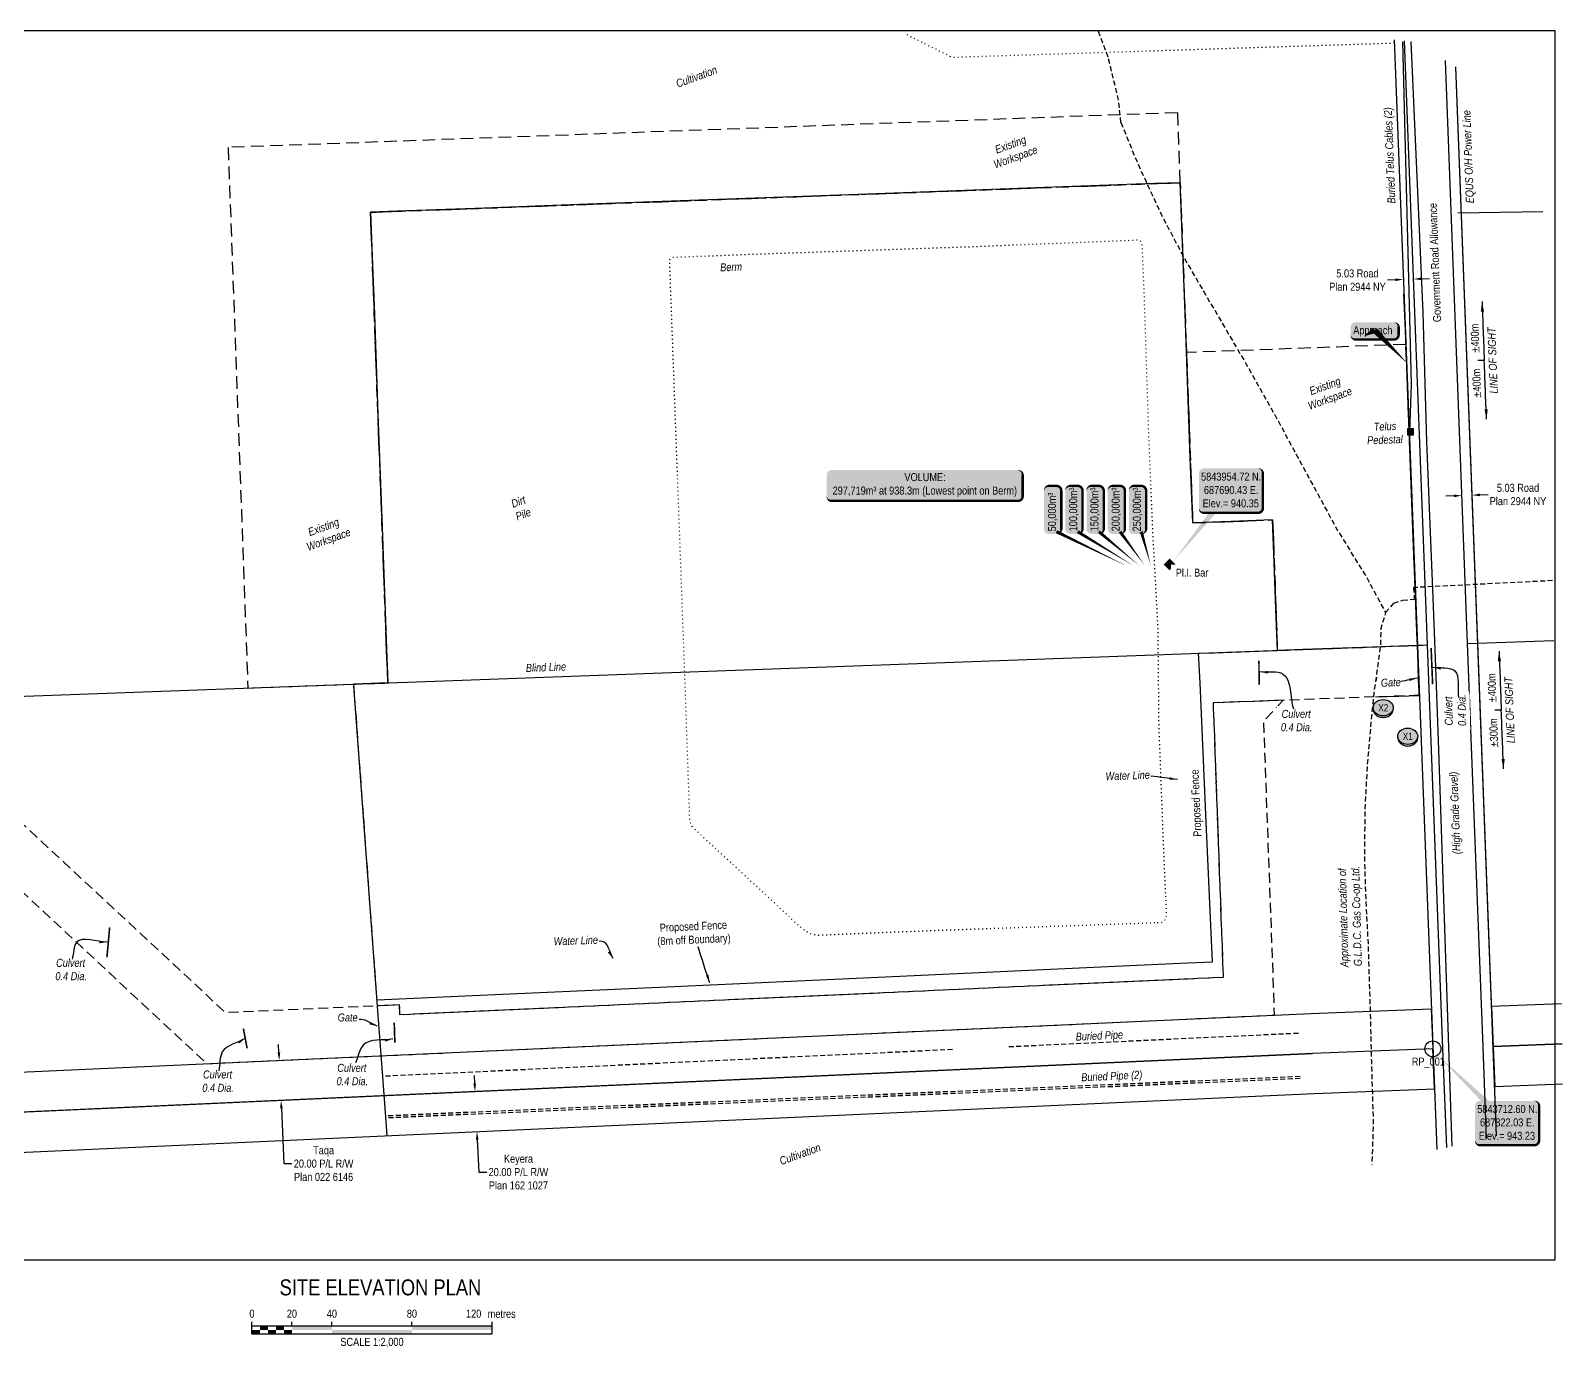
# Model space of a CAD drawing. Extents: x 675871 to 683768, y 5840752 to 5846139.
# Drawn here: x 677904 to 679819, y 5840752 to 5842397 of the extents above; entities that cross this region are included whole.
import ezdxf
from ezdxf.enums import TextEntityAlignment as Align

# ---------------------------------------------------------------- set-up
doc = ezdxf.new("R2010")
doc.units = 0
doc.header["$LTSCALE"] = 5
doc.header["$PDMODE"] = 34
doc.header["$PDSIZE"] = 0.03
for name, pattern in [('foc-ACCESSROAD', [3.75, 2.5, -1.25]), ('foc-TOPO', [1, 0.2, -0.8]), ('HIDDEN2', [4.7625, 3.175, -1.5875]), ('UG_PIPE', [1.875, 1.25, -0.625])]:
    doc.linetypes.add(name, pattern=pattern)
doc.layers.get('Defpoints').update_dxf_attribs({"color": 9})
for name, color, linetype in [('35', 37, 'Continuous'), ('AS-FENCE', 48, 'foc-FENCE'), ('AS-FENCE-DASH', 48, 'foc-FENCE-DASH'), ('AS-PHOTO', 7, 'Continuous'), ('AS-PIPE-UG', 44, 'UG_PIPE'), ('AS-PIPE-UG-T', 44, 'Continuous'), ('AS-POWER', 104, 'foc-POWER'), ('AS-TELEPHONE-T', 224, 'Continuous'), ('AS-TELUS', 224, 'foc-TEL'), ('C-WS', 13, 'foc-ACCESSROAD'), ('DETAIL-T', 7, 'Continuous'), ('F-RW', 190, 'Continuous'), ('L-MON', 1, 'Continuous'), ('L-MON-T', 1, 'Continuous'), ('L-ROAD-T', 7, 'Continuous'), ('L-SEC', 7, 'Continuous'), ('L-TITLEDB', 4, 'Continuous'), ('P-CROSSINGS', 250, 'Continuous'), ('P-PROPOSED-T', 10, 'Continuous'), ('P-TXT', 4, 'Continuous'), ('T-EXISTING TFA', 220, 'HIDDEN2'), ('T-GENERAL', 48, 'foc-TOPO')]:
    doc.layers.add(name, color=color, linetype=linetype)
doc.layers.add('AS-GENERAL', color=48, linetype='Continuous', lineweight=18)
doc.layers.add('T-TEXT', color=48, linetype='Continuous', lineweight=18)
doc.styles.add('100L', font='ARIALN.TTF', dxfattribs={"height": 11})
doc.styles.add('80', font='ARIALN.TTF', dxfattribs={"height": 10})
doc.styles.add('80CG', font='ARIALN.TTF', dxfattribs={"height": 10})
doc.styles.add('80L', font='ARIALN.TTF', dxfattribs={"height": 10})
doc.styles.add('80LS', font='ARIALNI.TTF', dxfattribs={"height": 10})
doc.styles.add('Crossing', font='ARIALN.TTF', dxfattribs={"height": 10})
doc.styles.add('foc-LtypeFont', font='ARIALN.TTF', dxfattribs={"height": 7.35})
doc.styles.add('MtXpl_Arial_Narrow', font='ARIALNI.TTF')
doc.linetypes.add('foc-FENCE', pattern='A,10,-1,["X",foc-LtypeFont,S=0.2,R=0,X=-0.625,Y=-0.75],-1.24', length=12.24)
doc.linetypes.add('foc-FENCE-DASH', pattern='A,0.5,-0.5,1,-0.5,1,-0.5,1,-0.5,1,-0.5,["X",foc-LtypeFont,S=0.2,R=0,X=-0.625,Y=-0.75],-0.5', length=7.5)
doc.linetypes.add('foc-POWER', pattern='A,6,-1,["P",foc-LtypeFont,S=0.2,R=0,X=-0.625,Y=-0.75],-1.24,4', length=12.24)
doc.linetypes.add('foc-POWER-NOLINE', pattern='A,0,-4,["P",foc-LtypeFont,S=0.2,R=0,X=-0.625,Y=-0.75],-8.24', length=12.24)
doc.linetypes.add('foc-TEL', pattern='A,2,-1,["T",foc-LtypeFont,S=0.2,R=0,X=-0.425,Y=-0.75],-1.24,8', length=12.24)
doc.dimstyles.new('COMPASS', dxfattribs={"dimscale": 5, "dimtxt": 10, "dimasz": 2.5, "dimexe": 0.2, "dimexo": 0.0625, "dimgap": 0.5, "dimtad": 0, "dimtih": 1, "dimtoh": 1, "dimzin": 0, "dimdsep": 46, "dimtxsty": '80', "dimcen": 0.1, "dimse1": 1, "dimse2": 1, "dimclrd": 256, "dimclrt": 256, "dimaunit": 1, "dimadec": 4, "dimazin": 0, "dimtfac": 0.06, "dimtofl": 0, "dimtmove": 0, "dimatfit": 1, "dimfxl": 0.2, "dimtolj": 1, "dimtzin": 0, "dimlwd": -1, "dimarcsym": 0})
doc.dimstyles.new('Compass 5 000', dxfattribs={"dimscale": 5, "dimtxt": 9, "dimasz": 2, "dimexe": 0.2, "dimexo": 0.0625, "dimgap": 0.5, "dimtad": 0, "dimtih": 1, "dimtoh": 1, "dimzin": 0, "dimdsep": 46, "dimtxsty": '80CG', "dimcen": 0.1, "dimse1": 1, "dimse2": 1, "dimclrd": 256, "dimclrt": 256, "dimaunit": 1, "dimadec": 4, "dimazin": 0, "dimtfac": 0.06, "dimtofl": 0, "dimtmove": 0, "dimatfit": 1, "dimfxl": 0.2, "dimtolj": 1, "dimtzin": 0, "dimlwd": -1, "dimarcsym": 0})
picture_1 = doc.add_image_def('image2.jpg', size_in_pixel=(4423, 2048))

# ---------------------------------------------------------------- blocks, each defined once
blk = doc.blocks.new('*D519')
at = {"layer": 'Defpoints', "color": 0, "transparency": 16777216}
for p in [(678066.9, 5841104), (678069.2, 5841054.1), (678217.2, 5841060.8)]:
    blk.add_point(p, dxfattribs=at)
at = {"layer": 'F-RW', "color": 255, "transparency": 16777216}
for p, q in [((678214.5, 5841120.7), (678214, 5841130.7)), ((678217.7, 5841050.8), (678220.8, 5840981.8)), ((678220.8, 5840981.8), (678230.8, 5840981.8))]:
    blk.add_line(p, q, dxfattribs=at)
for points in [[(678216.2, 5841120.8), (678212.8, 5841120.7), (678215, 5841110.7)], [(678219.3, 5841050.9), (678216, 5841050.7), (678217.2, 5841060.8)]]:
    blk.add_solid(points, dxfattribs=at)
at = {"layer": 'F-RW', "color": 255, "transparency": 16777216, "insert": (678270.4, 5840981.8), "char_height": 10, "attachment_point": 5, "style": '80CG'}
blk.add_mtext('\\A1;Taqa\\P20.00 P/L R/W\\PPlan 022 6146', dxfattribs=at)
blk = doc.blocks.new('*D520')
at = {"layer": 'Defpoints', "color": 0, "transparency": 16777216}
for p in [(678238, 5841061.7), (678240.3, 5841011.8), (678462, 5841021.9)]:
    blk.add_point(p, dxfattribs=at)
at = {"layer": 'F-RW', "color": 255, "transparency": 16777216}
for p, q in [((678459.3, 5841081.8), (678458.8, 5841091.8)), ((678462.5, 5841011.9), (678464.3, 5840971.2)), ((678464.3, 5840971.2), (678474.3, 5840971.2))]:
    blk.add_line(p, q, dxfattribs=at)
for points in [[(678460.9, 5841081.9), (678457.6, 5841081.8), (678459.7, 5841071.8)], [(678464.1, 5841012), (678460.8, 5841011.9), (678462, 5841021.9)]]:
    blk.add_solid(points, dxfattribs=at)
at = {"layer": 'F-RW', "color": 255, "transparency": 16777216, "insert": (678513.9, 5840971.2), "char_height": 10, "attachment_point": 5, "style": '80CG'}
blk.add_mtext('\\A1;Keyera\\P20.00 P/L R/W\\PPlan 162 1027', dxfattribs=at)
blk = doc.blocks.new('*D523')
at = {"layer": 'Defpoints', "color": 0, "linetype": 'Continuous', "transparency": 16777216}
for p in [(679619.9, 5842086.5), (679623.3, 5841997.3), (679635.9, 5841997.7)]:
    blk.add_point(p, dxfattribs=at)
at = {"layer": 'P-TXT', "color": 255, "transparency": 16777216}
for p, q in [((679609.9, 5842086.1), (679599.9, 5842085.7)), ((679642.4, 5842087.4), (679652.4, 5842087.8))]:
    blk.add_line(p, q, dxfattribs=at)
at = {"layer": 'P-TXT', "color": 255, "linetype": 'Continuous', "transparency": 16777216}
for points in [[(679609.8, 5842087.8), (679610, 5842084.5), (679619.9, 5842086.5)], [(679642.4, 5842089), (679642.5, 5842085.7), (679632.5, 5842087)]]:
    blk.add_solid(points, dxfattribs=at)
at = {"layer": 'P-TXT', "color": 255, "linetype": 'Continuous', "transparency": 16777216, "insert": (679562.5, 5842085.7), "char_height": 10, "attachment_point": 5, "style": '80CG'}
blk.add_mtext('\\A1;5.03 Road\\PPlan 2944 NY', dxfattribs=at)
blk = doc.blocks.new('xing2')
h = blk.add_hatch(color=50)
h.dxf.hatch_style = 1
edge = h.paths.add_edge_path()
edge.add_ellipse((0, 0), major_axis=(-12.5, 0), ratio=0.816297, start_angle=0, end_angle=360)
h = blk.add_hatch(color=250)
h.dxf.hatch_style = 1
edge = h.paths.add_edge_path()
edge.add_ellipse((0, -2), major_axis=(-12.5, 0), ratio=0.816297, start_angle=0, end_angle=180)
edge.add_line((12.5, -2), (12.5, 0))
edge.add_ellipse((0, 0), major_axis=(-12.5, 0), ratio=0.816297, start_angle=0, end_angle=180, ccw=False)
edge.add_line((-12.5, 0), (-12.5, -2))
at = {"color": 250}
blk.add_ellipse((0, 0), major_axis=(-12.5, 0), ratio=0.816297, dxfattribs=at)
blk.add_ellipse((0, -2), major_axis=(-12.5, 0), ratio=0.816297, start_param=0, end_param=3.141593, dxfattribs=at)
at = {"color": 250, "style": 'Crossing'}
blk.add_attdef('CROSSING', text='', height=9, dxfattribs=at).set_placement((0.1, 0), align=Align.MIDDLE_CENTER)
at = {"color": 250, "style": 'Crossing', "flags": 1}
for tag, p in [('OWNER', (0.1, -12.5)), ('DESCRIPTION', (0.1, -25.8)), ('LOCATION', (0.1, -39.3)), ('DWG_REF', (0.1, -52.8))]:
    blk.add_attdef(tag, text='', height=9, dxfattribs=at).set_placement(p, align=Align.MIDDLE_CENTER)
blk = doc.blocks.new('*U449')
at = {"color": 0}
for p, q in [((-150, 0), (-150, 15)), ((-150, 10), (150.2, 10)), ((-150, 0), (150.2, 0)), ((-100, 10), (-100, 15)), ((-50, 10), (-50, 15)), ((50, 10), (50, 15)), ((150.2, 0), (150.2, 15))]:
    blk.add_line(p, q, dxfattribs=at)
for points in [[(-150, 5), (-140, 5), (-150, 0), (-140, 0)], [(-140, 10), (-130, 10), (-140, 5), (-130, 5)], [(-130, 5), (-120, 5), (-130, 0), (-120, 0)], [(-120, 10), (-110, 10), (-120, 5), (-110, 5)], [(-110, 5), (-100, 5), (-110, 0), (-100, 0)], [(-100, 10), (-50, 10), (-100, 5), (-50, 5)], [(-50, 5), (50, 5), (-50, 0), (50, 0)], [(50, 10), (150.2, 10), (50, 5), (150.2, 5)]]:
    blk.add_solid(points, dxfattribs=at)
at = {"color": 0, "style": '80'}
blk.add_text('metres', height=10, dxfattribs=at).set_placement((162.2, 20), align=Align.CENTER)
at = {"color": 0, "char_height": 10, "style": '80'}
for s, insert, attachment_point in [('0', (-150, 30.2), 2), ('20', (-100, 30.2), 2), ('40', (-50, 30.2), 2), ('80', (50, 30.2), 2), ('120', (136.7, 30.2), 3), ('SCALE 1:2,000', (0.1, -5), 2)]:
    blk.add_mtext(s, dxfattribs=dict(at, insert=insert, attachment_point=attachment_point))
blk = doc.blocks.new('*U500')
h = blk.add_hatch(color=254)
edge = h.paths.add_edge_path()
edge.add_line((-34, -28.5), (34, -28.5))
edge.add_arc((34, -22.5), 6, 270, 360)
edge.add_line((40, -22.5), (40, 21))
edge.add_arc((34, 21), 6, 0, 90)
edge.add_line((34, 27), (-34, 27))
edge.add_arc((-34, 21), 6, 90, 180)
edge.add_line((-40, 21), (-40, -22.5))
edge.add_arc((-34, -22.5), 6, 180, 270)
at = {"color": 1, "flags": 128}
blk.add_lwpolyline([(-88, 85.3, 0, 10, 0), (0, 0, 5, 5, 0)], format="xyseb", dxfattribs=at)
blk.add_lwpolyline([(-34, -28.5, 3, 3, 0), (34, -28.5, 3, 3, 0.414214), (40, -22.5, 3, 3, 0), (40, 21, 3, 0, 0.414214), (34, 27, 0, 0, 0), (-34, 27, 0, 0, 0.414214), (-40, 21, 0, 0, 0), (-40, -22.5, 0, 3, 0.414214)], format="xyseb", close=True, dxfattribs=at)
at = {"color": 1, "style": '80'}
blk.add_attdef('ENTER_TEXT_001', (-36, -5), '', height=10, dxfattribs=at)
blk = doc.blocks.new('*U440')
h = blk.add_hatch(color=255)
edge = h.paths.add_edge_path()
edge.add_line((-24, -11.5), (24, -11.5))
edge.add_arc((24, -5.5), 6, 270, 360)
edge.add_line((30, -5.5), (30, 4))
edge.add_arc((24, 4), 6, 0, 90)
edge.add_line((24, 10), (-24, 10))
edge.add_arc((-24, 4), 6, 90, 180)
edge.add_line((-30, 4), (-30, -5.5))
edge.add_arc((-24, -5.5), 6, 180, 270)
at = {"color": 1, "flags": 128}
blk.add_lwpolyline([(-24, -11.5, 3, 3, 0), (24, -11.5, 3, 3, 0.414214), (30, -5.5, 3, 3, 0), (30, 4, 3, 0, 0.414214), (24, 10, 0, 0, 0), (-24, 10, 0, 0, 0.414214), (-30, 4, 0, 0, 0), (-30, -5.5, 0, 3, 0.414214)], format="xyseb", close=True, dxfattribs=at)
for points in [[(-13, -7.3, 0, 7.5, 0), (0, 0, 0, 0, 0)], [(41.5, -41.9, 0, 7.5, 0), (0, 0, 0, 0, 0)]]:
    blk.add_lwpolyline(points, format="xyseb", dxfattribs=at)
at = {"color": 1, "style": '80'}
blk.add_attdef('ENTER_TEXT_001', (-26.8, -4.9), '', height=10, dxfattribs=at)
blk = doc.blocks.new('*D516')
at = {"layer": 'Defpoints', "color": 0, "linetype": 'Continuous', "transparency": 16777216}
for p in [(679692.6, 5841829.9), (679705.3, 5841830.4), (679705.8, 5841817)]:
    blk.add_point(p, dxfattribs=at)
at = {"layer": 'P-TXT', "color": 255, "transparency": 16777216}
for p, q in [((679683.1, 5841816.1), (679673.1, 5841815.8)), ((679715.8, 5841817.4), (679725.8, 5841817.8))]:
    blk.add_line(p, q, dxfattribs=at)
at = {"layer": 'P-TXT', "color": 255, "linetype": 'Continuous', "transparency": 16777216}
for points in [[(679683.1, 5841817.8), (679683.2, 5841814.5), (679693.1, 5841816.5)], [(679715.7, 5841819.1), (679715.8, 5841815.7), (679705.8, 5841817)]]:
    blk.add_solid(points, dxfattribs=at)
at = {"layer": 'P-TXT', "color": 255, "linetype": 'Continuous', "transparency": 16777216, "insert": (679763.1, 5841817.8), "char_height": 10, "attachment_point": 5, "style": '80CG'}
blk.add_mtext('\\A1;5.03 Road\\PPlan 2944 NY', dxfattribs=at)
blk = doc.blocks.new('mona')
blk.add_hatch(color=255).paths.add_polyline_path([(1.48, 0), (0, 1.49), (-1.49, 0), (0, -1.48)])
blk = doc.blocks.new('Monaa')
blk.add_blockref('mona', (0, 0))
blk = doc.blocks.new('monb')
at = {"color": 1}
blk.add_lwpolyline([(1.2, 0), (0, 1.21), (-1.21, 0), (0, -1.2)], close=True, dxfattribs=at)
blk = doc.blocks.new('Monbb')
blk.add_blockref('monb', (0, 0))
blk = doc.blocks.new('moncc')
for name in ['Monaa', 'Monbb']:
    blk.add_blockref(name, (0, 0))
blk = doc.blocks.new('PLIBAR')
blk.add_blockref('moncc', (0, 0))
blk = doc.blocks.new('*U512')
h = blk.add_hatch(color=254)
edge = h.paths.add_edge_path()
edge.add_line((-34, -28.5), (34, -28.5))
edge.add_arc((34, -22.5), 6, 270, 360)
edge.add_line((40, -22.5), (40, 21))
edge.add_arc((34, 21), 6, 0, 90)
edge.add_line((34, 27), (-34, 27))
edge.add_arc((-34, 21), 6, 90, 180)
edge.add_line((-40, 21), (-40, -22.5))
edge.add_arc((-34, -22.5), 6, 180, 270)
at = {"color": 1, "flags": 128}
blk.add_lwpolyline([(-34, -28.5, 3, 3, 0), (34, -28.5, 3, 3, 0.414214), (40, -22.5, 3, 3, 0), (40, 21, 3, 0, 0.414214), (34, 27, 0, 0, 0), (-34, 27, 0, 0, 0.414214), (-40, 21, 0, 0, 0), (-40, -22.5, 0, 3, 0.414214)], format="xyseb", close=True, dxfattribs=at)
blk.add_lwpolyline([(-72.4, -89.5, 0, 10, 0), (0, 0, 5, 5, 0)], format="xyseb", dxfattribs=at)
at = {"color": 1, "style": '80'}
blk.add_attdef('ENTER_TEXT_001', (-36, -5), '', height=10, dxfattribs=at)
blk = doc.blocks.new('*U513')
h = blk.add_hatch(color=50)
edge = h.paths.add_edge_path()
edge.add_line((-116.5, -20), (116.5, -20))
edge.add_arc((116.5, -14), 6, 270, 360)
edge.add_line((122.5, -14), (122.5, 12.5))
edge.add_arc((116.5, 12.5), 6, 0, 90)
edge.add_line((116.5, 18.5), (-116.5, 18.5))
edge.add_arc((-116.5, 12.5), 6, 90, 180)
edge.add_line((-122.5, 12.5), (-122.5, -14))
edge.add_arc((-116.5, -14), 6, 180, 270)
at = {"color": 240, "flags": 128}
blk.add_lwpolyline([(-116.5, -20, 3, 3, 0), (116.5, -20, 3, 3, 0.414214), (122.5, -14, 3, 3, 0), (122.5, 12.5, 3, 0, 0.414214), (116.5, 18.5, 0, 0, 0), (-116.5, 18.5, 0, 0, 0.414214), (-122.5, 12.5, 0, 0, 0), (-122.5, -14, 0, 3, 0.414214)], format="xyseb", close=True, dxfattribs=at)
at = {"color": 240, "style": '80'}
blk.add_attdef('ENTER_TEXT_001', (-26.8, -4.9), '', height=10, dxfattribs=at)
blk = doc.blocks.new('*U514')
h = blk.add_hatch(color=50)
edge = h.paths.add_edge_path()
edge.add_line((-24, -11.5), (24, -11.5))
edge.add_arc((24, -5.5), 6, 270, 360)
edge.add_line((30, -5.5), (30, 4))
edge.add_arc((24, 4), 6, 0, 90)
edge.add_line((24, 10), (-24, 10))
edge.add_arc((-24, 4), 6, 90, 180)
edge.add_line((-30, 4), (-30, -5.5))
edge.add_arc((-24, -5.5), 6, 180, 270)
at = {"color": 240, "flags": 128}
blk.add_lwpolyline([(-24, -11.5, 3, 3, 0), (24, -11.5, 3, 3, 0.414214), (30, -5.5, 3, 3, 0), (30, 4, 3, 0, 0.414214), (24, 10, 0, 0, 0), (-24, 10, 0, 0, 0.414214), (-30, 4, 0, 0, 0), (-30, -5.5, 0, 3, 0.414214)], format="xyseb", close=True, dxfattribs=at)
at = {"color": 240, "style": '80'}
blk.add_attdef('ENTER_TEXT_001', (-26.8, -4.9), '', height=10, dxfattribs=at)

msp = doc.modelspace()

# ---------------------------------------------------------------- hatches: boundary and pattern name
at = {"layer": 'AS-TELEPHONE-T'}
h = msp.add_hatch(color=256, dxfattribs=at)
h.dxf.hatch_style = 1
h.paths.add_polyline_path([(679632.53, 5841899.768), (679625.029, 5841899.768), (679625.029, 5841892.267), (679632.53, 5841892.267)])

# ---------------------------------------------------------------- linework, layer by layer
at = {"color": 255}
for p, q in [((679720.929, 5841985.37), (679713.051, 5841985.069)), ((679742.185, 5841548.486), (679734.307, 5841548.185))]:
    msp.add_line(p, q, dxfattribs=at)
at = {"color": 240, "linetype": 'Continuous', "flags": 128}
for points in [[(679274.849, 5841728.166, 0, 4, 0), (679186.355, 5841771.368, 0, 0, 0)], [(679282.916, 5841728.649, 0, 4, 0), (679212.852, 5841771.368, 0, 0, 0)], [(679289.946, 5841728.899, 0, 4, 0), (679239.349, 5841771.368, 0, 0, 0)], [(679296.696, 5841729.159, 0, 4, 0), (679265.846, 5841771.368, 0, 0, 0)], [(679304.154, 5841729.526, 0, 4, 0), (679292.343, 5841771.368, 0, 0, 0)]]:
    msp.add_lwpolyline(points, format="xyseb", dxfattribs=at)
at = {"layer": '35', "color": 255}
msp.add_circle((679656.679, 5841125.201), 10, dxfattribs=at)
at = {"layer": 'AS-FENCE', "const_width": 1, "flags": 128}
msp.add_lwpolyline([(679637.821, 5841599.671), (679638.383, 5841582.842)], dxfattribs=at)
at = {"layer": 'AS-FENCE-DASH', "color": 240, "flags": 128}
msp.add_lwpolyline([(679637.301, 5841629.374), (679614.241, 5841628.509), (679580.751, 5841627.306), (679494.329, 5841624.104), (679462.471, 5841622.936)], dxfattribs=at)
at = {"layer": 'AS-GENERAL', "linetype": 'Continuous', "const_width": 2, "flags": 128}
for points in [[(679654.516, 5841626.044), (679656.401, 5841580.871)], [(679439.336, 5841610.424), (679439.586, 5841580.444)], [(678003.061, 5841277.026), (677999.664, 5841239.681)], [(678358.686, 5841157.799), (678359.461, 5841132.856)], [(678170.199, 5841150.519), (678174.829, 5841125.901)]]:
    msp.add_lwpolyline(points, dxfattribs=at)
at = {"layer": 'AS-GENERAL', "const_width": 1, "flags": 128}
msp.add_lwpolyline([(678339.287, 5841154.359), (678340.526, 5841138.096)], dxfattribs=at)
at = {"layer": 'AS-PIPE-UG'}
for p, q in [((679488.761, 5841144.591), (679126.528, 5841127.576)), ((679056.36, 5841124.28), (678344.129, 5841090.824)), ((679490.781, 5841090.564), (678347.724, 5841041.304)), ((679490.889, 5841088.066), (678347.831, 5841038.806))]:
    msp.add_line(p, q, dxfattribs=at)
for points in [[(679266.876, 5842282.484), (679263.97, 5842310.505), (679250.961, 5842364.16), (679238.737, 5842396.241)], [(679806.318, 5841710.197), (679632.561, 5841701.504), (679633.526, 5841686.951)], [(679607.644, 5841682.249), (679619.006, 5841685.924), (679633.526, 5841686.951)]]:
    msp.add_lwpolyline(points, dxfattribs=at)
at = {"layer": 'AS-PIPE-UG', "flags": 128}
msp.add_lwpolyline([(679607.644, 5841682.249), (679597.524, 5841670.409)], dxfattribs=at)
at = {"layer": 'AS-POWER', "linetype": 'foc-POWER-NOLINE', "flags": 128}
msp.add_lwpolyline([(679736.394, 5841016.492), (679685.316, 5842351.961)], dxfattribs=at)
at = {"layer": 'AS-POWER', "flags": 128}
msp.add_lwpolyline([(679687.792, 5842169.908), (679793.956, 5842171.561)], dxfattribs=at)
at = {"layer": 'AS-TELEPHONE-T', "flags": 128}
msp.add_lwpolyline([(679632.53, 5841899.768), (679625.029, 5841899.768), (679625.029, 5841892.267), (679632.53, 5841892.267)], close=True, dxfattribs=at)
at = {"layer": 'AS-TELUS', "flags": 128}
msp.add_lwpolyline([(679628.099, 5841896.161), (679629.871, 5841955.869), (679619.33, 5842383.633)], dxfattribs=at)
at = {"layer": 'C-WS', "color": 255, "flags": 128}
msp.add_lwpolyline([(677664.737, 5841619.898), (676917.179, 5841592.61), (676913.987, 5841680.042), (676764.112, 5841674.571), (676767.303, 5841587.139), (676701.754, 5841584.746), (676678.184, 5841521.351), (677641.131, 5841556.501), (678124.592, 5841106.663), (678368.156, 5841117.718), (679458.888, 5841167.368), (679445.423, 5841534.84), (679469.488, 5841560.724), (679382.056, 5841557.533), (679394.626, 5841214.489), (678365.889, 5841167.661), (678365.431, 5841180.152), (678147.96, 5841170.281), (677664.737, 5841619.898)], close=True, dxfattribs=at)
at = {"layer": 'F-RW', "color": 255}
msp.add_line((677663.354, 5841035.601), (679506.281, 5841119.438), dxfattribs=at)
at = {"layer": 'F-RW', "color": 255, "flags": 128}
for points in [[(679817.254, 5841181.57), (679730.148, 5841178.1), (679732.125, 5841128.102), (679818.292, 5841131.39)], [(676522.328, 5841004.962), (677400.034, 5841041.164), (677661.082, 5841085.544), (679504.188, 5841169.389), (679654.764, 5841175.159), (679656.679, 5841125.201), (679506.281, 5841119.438), (677663.354, 5841035.601), (677405.474, 5840991.664), (676534.161, 5840955.571)], [(676546.031, 5840906.026), (677411.315, 5840941.868), (677669.291, 5840985.866), (679508.374, 5841069.487), (679658.575, 5841075.243), (679656.679, 5841125.201), (679506.281, 5841119.438), (677663.354, 5841035.601), (677405.474, 5840991.664), (676534.161, 5840955.571)], [(679818.292, 5841131.39), (679732.125, 5841128.102), (679734.036, 5841078.144), (679818.54, 5841081.369)]]:
    msp.add_lwpolyline(points, dxfattribs=at)
at = {"layer": 'L-SEC', "color": 255}
for p, q in [((679649.92, 5841629.846), (679621.079, 5842384.791)), ((679700.178, 5841631.766), (679672.352, 5842360.158)), ((679637.355, 5841629.388), (679649.918, 5841629.846)), ((679669.243, 5841125.683), (679649.92, 5841629.848)), ((679719.5, 5841127.609), (679700.178, 5841631.774)), ((679700.182, 5841631.66), (679807.862, 5841635.59)), ((679673.972, 5841002.155), (679669.243, 5841125.682)), ((679723.864, 5841013.615), (679719.501, 5841127.606))]:
    msp.add_line(p, q, dxfattribs=at)
at = {"layer": 'L-TITLEDB', "color": 255}
for p, q in [((679608.455, 5842385.885), (679637.356, 5841629.366)), ((679712.743, 5841632.246), (679685.246, 5842352.005)), ((679637.356, 5841629.366), (679661.484, 5840999.287)), ((679732.065, 5841128.09), (679712.742, 5841632.255)), ((679736.337, 5841016.479), (679732.065, 5841128.087))]:
    msp.add_line(p, q, dxfattribs=at)
at = {"layer": 'T-EXISTING TFA', "color": 255}
for points in [[(679337.764, 5842294.885), (678151.081, 5842251.453), (678175.815, 5841575.991), (678350.679, 5841582.394), (678329.146, 5842170.421), (679340.964, 5842207.454)], [(679622.994, 5842005.3), (679348.739, 5841995.25), (679356.539, 5841782.406), (679456.461, 5841786.071), (679462.436, 5841622.989), (679637.356, 5841629.366)]]:
    msp.add_lwpolyline(points, close=True, dxfattribs=at)
at = {"layer": 'T-GENERAL', "color": 255, "flags": 128}
msp.add_lwpolyline([(679608.617, 5842381.636), (679056.093, 5842363.802), (678999.232, 5842392.223)], dxfattribs=at)

# ---------------------------------------------------------------- block references
at = {"color": 255, "xscale": 0.99988825, "yscale": 0.99988825, "zscale": 0.99988825}
msp.add_blockref('*U440', (679583.963, 5842022.988), dxfattribs=at).add_auto_attribs({'ENTER_TEXT_001': 'Approach'})
at = {"linetype": 'Continuous'}
ref = msp.add_blockref('*U513', (679021.614, 5841829.8), dxfattribs=dict(at, xscale=0.99988825, yscale=0.99988825, zscale=0.99988825))
ref.add_attrib('ENTER_TEXT_001', 'VOLUME:', (678996.3, 5841834.599), dxfattribs={"color": 240, "height": 9.9989, "style": '80'})
ref.add_attrib('ENTER_TEXT_002', '297,719m³ at 938.3m (Lowest point on Berm)', (678906.552, 5841817.764), dxfattribs={"color": 240, "height": 9.99888, "style": '80'})
at = {"linetype": 'Continuous', "xscale": 0.99988825, "yscale": 0.99988825, "zscale": 0.99988825, "rotation": 90}
for p, values in [((679180.856, 5841798.569), {'ENTER_TEXT_001': '50,000m³'}), ((679207.353, 5841798.569), {'ENTER_TEXT_001': '100,000m³'}), ((679233.85, 5841798.569), {'ENTER_TEXT_001': '150,000m³'}), ((679260.347, 5841798.569), {'ENTER_TEXT_001': '200,000m³'}), ((679286.844, 5841798.569), {'ENTER_TEXT_001': '250,000m³'})]:
    msp.add_blockref('*U514', p, dxfattribs=at).add_auto_attribs(values)
at = {"layer": 'DETAIL-T', "color": 255}
ref = msp.add_blockref('*U500', (679749.438, 5841033.26), dxfattribs=dict(at, xscale=0.99988825, yscale=0.99988825, zscale=0.99988825))
ref.add_attrib('ENTER_TEXT_001', '5843712.60 N.', (679712.123, 5841045.031), dxfattribs={"layer": '0', "color": 1, "height": 9.99888, "style": '80'})
ref.add_attrib('ENTER_TEXT_002', '687822.03 E.', (679715.646, 5841028.325), dxfattribs={"layer": '0', "color": 1, "height": 9.99888, "style": '80'})
ref.add_attrib('ENTER_TEXT_003', 'Elev.= 943.23', (679714.067, 5841011.62), dxfattribs={"layer": '0', "color": 1, "height": 9.99888, "style": '80'})
at = {"layer": 'DETAIL-T'}
msp.add_blockref('*U449', (678330.781, 5840769.118), dxfattribs=at)
at = {"layer": 'L-MON', "xscale": 4.99944125, "yscale": 4.99944125, "zscale": 4.99944125}
msp.add_blockref('PLIBAR', (679327.676, 5841730.511), dxfattribs=at)
at = {"layer": 'P-CROSSINGS', "color": 255, "xscale": 0.9995454683101328, "yscale": 0.9995454683101328, "zscale": 0.9995454683101328}
for p, values in [((679594.641, 5841551.392), {'CROSSING': 'X2'}), ((679625.258, 5841515.755), {'CROSSING': 'X1'})]:
    msp.add_blockref('xing2', p, dxfattribs=at).add_auto_attribs(values)

# ---------------------------------------------------------------- texts
at = {"color": 255, "char_height": 10, "rotation": 92.187795, "style": '80'}
for s, insert, width, attachment_point in [('%%P400m', (679710.06, 5841994.962), 42.11121, 4), ('\\pi17.403;{\\fArial Narrow|b0|i1|c0|p34;LINE OF SIGH\\T1.55;T}', (679728.602, 5841926.347), 121.40286, 1), ('%%P400m', (679710.823, 5841974.977), 42.11121, 6), ('%%P400m', (679731.315, 5841558.078), 42.11121, 4), ('\\pi17.403;{\\fArial Narrow|b0|i1|c0|p34;LINE OF SIGH\\T1.55;T}', (679749.858, 5841489.463), 121.40286, 1), ('%%P300m', (679732.079, 5841538.093), 42.11121, 6)]:
    msp.add_mtext(s, dxfattribs=dict(at, insert=insert, width=width, attachment_point=attachment_point))
at = {"layer": '35', "color": 255, "style": '80'}
msp.add_attdef('RP_001', (679630.357, 5841104.4), 'RP', height=10, dxfattribs=at)
at = {"layer": 'AS-PIPE-UG-T', "char_height": 9.99888, "attachment_point": 1, "style": '100L'}
for s, width, insert, rotation in [('\\pi0.049994;{\\fArial Narrow|b0|i1|c0|p34;Approximate Location of \\P\\pi0.97417;G.L.D.C. Gas Co-op Ltd.}', 125.12694, (679541.32, 5841226.964), 91.506762), ('\\pi0.29894;{\\fArial Narrow|b0|i1|c0|p34;Buried Pipe}', 59.02928, (679209.8, 5841145.344), 2.689412), ('\\pi0.29894;{\\fArial Narrow|b0|i1|c0|p34;Buried Pipe (2)}', 75.83504, (679216.703, 5841094.536), 2.689412)]:
    msp.add_mtext_dynamic_manual_height_columns(s, width=width, gutter_width=137.5, heights=[0], dxfattribs=dict(at, insert=insert, rotation=rotation))
at = {"layer": 'AS-POWER', "insert": (679698.039, 5842181.151), "char_height": 9.99888, "attachment_point": 1, "rotation": 92.192858, "style": '100L'}
msp.add_mtext_dynamic_manual_height_columns('\\pi0.32623;{\\fArial Narrow|b0|i1|c0|p34;EQUS O/H Power Line}', width=116.30801, gutter_width=137.5, heights=[0], dxfattribs=at)
at = {"layer": 'AS-TELUS', "char_height": 9.99888, "attachment_point": 1, "style": '100L'}
for s, width, gutter_width, insert, rotation in [('{\\fArial Narrow|b0|i1|c0|p34;Buried Telus Cables (2)}', 119.75919, 137.5, (679599.987, 5842181.286), 92.190345), ('\\pi9.302;{\\fArial Narrow|b0|i1|c0|p34;Telus\\P\\pi0.32623;Pedestal}', 45.16317, 137.485, (679573.417, 5841907.107), 2.090492)]:
    msp.add_mtext_dynamic_manual_height_columns(s, width=width, gutter_width=gutter_width, heights=[0], dxfattribs=dict(at, insert=insert, rotation=rotation))
at = {"layer": 'DETAIL-T', "color": 3, "insert": (678341.44, 5840827.065), "char_height": 20, "width": 250.391, "attachment_point": 5, "style": '80CG'}
msp.add_mtext('SITE ELEVATION PLAN', dxfattribs=at)
at = {"layer": 'L-ROAD-T', "color": 255, "style": '80L'}
msp.add_text('Government Road Allowance', height=9.99888, rotation=92.192334, dxfattribs=at).set_placement((679659.291, 5842107.63), align=Align.MIDDLE_CENTER)
at = {"layer": 'L-SEC', "color": 255, "insert": (678522.976, 5841606.051), "char_height": 9.99888, "attachment_point": 1, "rotation": 2.072955, "style": '100L'}
msp.add_mtext_dynamic_manual_height_columns('{\\fArial Narrow|b0|i1|c0|p34;Blind Line}', width=50.12168, gutter_width=54.994, heights=[0], dxfattribs=at)
at = {"layer": 'P-PROPOSED-T', "char_height": 9.99888, "attachment_point": 1, "style": '80L'}
for s, width, insert, rotation in [('\\pi0.49459;Proposed Fence', 83.66753, (679357.568, 5841389.523), 92.550474), ('\\pi4.2088;Proposed Fence\\P\\pi0.39952;(8m off Boundary)', 91.09591, (678686.08, 5841281.273), 2.607624)]:
    msp.add_mtext_dynamic_manual_height_columns(s, width=width, gutter_width=50, heights=[0], dxfattribs=dict(at, insert=insert, rotation=rotation))
at = {"layer": 'T-TEXT', "color": 255, "linetype": 'Continuous', "style": '80LS'}
for p in [(678736.468, 5842339.959), (678865.874, 5840993.704)]:
    msp.add_text('Cultivation', height=10, rotation=20, dxfattribs=at).set_placement(p, align=Align.MIDDLE_CENTER)
at = {"layer": 'T-TEXT', "color": 255, "style": '80LS'}
msp.add_text('(High Grade Gravel)', height=9.99888, rotation=92.192334, dxfattribs=at).set_placement((679684.364, 5841419.974), align=Align.MIDDLE_CENTER)
at = {"layer": 'T-TEXT', "color": 255, "insert": (678760.744, 5842106.347), "char_height": 9.99888, "attachment_point": 1, "rotation": 2.225858, "style": '80L'}
msp.add_mtext_dynamic_manual_height_columns('\\pi5.0754;{\\fArial Narrow|b0|i1|c0|p34;Berm}', width=36.82578, gutter_width=100, heights=[0], dxfattribs=at)

# ---------------------------------------------------------------- dimensions: what is measured, and where the dimension line sits
at = {"layer": 'F-RW', "color": 255}
for base, p1, p2, angle, text, picture, middle in [((678217.23, 5841060.806), (678066.898, 5841104.001), (678069.174, 5841054.058), 272.60974, 'Taqa\\P20.00 P/L R/W\\PPlan 022 6146', '*D519', (678270.37, 5840981.799)), ((678462.002, 5841021.928), (678238.025, 5841061.737), (678240.3, 5841011.823), 272.609588, 'Keyera\\P20.00 P/L R/W\\PPlan 162 1027', '*D520', (678513.853, 5840971.221))]:
    dim = msp.add_linear_dim(base=base, p1=p1, p2=p2, angle=angle, text=text, dimstyle='Compass 5 000', override={"dimclrd": 255, "dimclrt": 255}, dxfattribs=at)
    dim.commit()
    dim.dimension.update_dxf_attribs({"geometry": picture, "text_midpoint": middle, "dimtype": 161})
at = {"layer": 'P-TXT', "color": 255, "linetype": 'Continuous'}
for base, p1, p2, angle, picture, middle in [((679619.892, 5842086.508), (679635.866, 5841997.732), (679623.302, 5841997.252), 182.187795, '*D523', (679562.546, 5842085.744)), ((679705.777, 5841817.013), (679692.61, 5841829.885), (679705.266, 5841830.369), 2.190337, '*D516', (679763.122, 5841817.778))]:
    dim = msp.add_linear_dim(base=base, p1=p1, p2=p2, angle=angle, text='5.03 Road\\PPlan 2944 NY', dimstyle='Compass 5 000', override={"dimclrd": 255, "dimclrt": 255}, dxfattribs=at)
    dim.commit()
    dim.dimension.update_dxf_attribs({"geometry": picture, "text_midpoint": middle, "dimtype": 161})

# ---------------------------------------------------------------- pictures from other files: only their frames are drawn
at = {"layer": 'AS-PHOTO'}
image = msp.add_image(picture_1, insert=(676491.616, 5840861.256), size_in_units=(3317.582, 1536.154), dxfattribs=at)
image.dxf.flags = 7

# ---------------------------------------------------------------- leaders
at = {"color": 255, "path_type": 1}
for points in [[(679718.119, 5842058.92), (679720.929, 5841985.37)], [(679723.739, 5841911.82), (679720.929, 5841985.37)], [(679739.375, 5841622.036), (679742.185, 5841548.486)], [(679744.995, 5841474.936), (679742.185, 5841548.486)]]:
    msp.add_leader(points, dimstyle='COMPASS', override={"dimgap": 0.5, "dimtad": 0, "dimclrd": 255}, dxfattribs=at)
at = {"layer": 'P-PROPOSED-T', "path_type": 1}
msp.add_leader([(678752.952, 5841207.525), (678738.352, 5841252.843)], dimstyle='Compass 5 000', override={"dimgap": 0.5, "dimtad": 0, "dimclrd": 240}, dxfattribs=at)

# ---------------------------------------------------------------- next in the draw order: texts
at = {"layer": 'T-TEXT', "color": 255, "insert": (679100.05, 5842249.941), "char_height": 9.99888, "width": 57.1059, "attachment_point": 1, "rotation": 20, "style": 'MtXpl_Arial_Narrow', "bg_fill": 2}
msp.add_mtext('\\pi8.7871;Existing\\P\\pi0.76615;Workspace', dxfattribs=at)
at = {"layer": 'T-TEXT', "insert": (679591.523, 5841587.596), "char_height": 9.9989, "width": 24.65386, "attachment_point": 1, "rotation": 2.090492, "style": 'MtXpl_Arial_Narrow', "bg_fill": 2}
msp.add_mtext('Gate', dxfattribs=at)
at = {"layer": 'T-TEXT', "color": 255, "char_height": 9.99888, "width": 38.43813, "attachment_point": 1, "style": 'MtXpl_Arial_Narrow', "bg_fill": 2}
for insert in [(677934.758, 5841237.683), (678118.37, 5841098.238), (678286.179, 5841106.442)]:
    msp.add_mtext('\\pi1.3766;Culvert\\P\\pi0.45582;0.4 Dia.', dxfattribs=dict(at, insert=insert))

# ---------------------------------------------------------------- next in the draw order: linework, layer by layer
at = {"layer": 'AS-FENCE', "flags": 128}
msp.add_lwpolyline([(678307.821, 5841578.166), (678338.739, 5841161.551), (678344.129, 5841090.824), (678349.503, 5841016.795)], dxfattribs=at)
at = {"layer": 'AS-FENCE-DASH', "flags": 128}
msp.add_lwpolyline([(679585.004, 5841564.936), (679614.011, 5841566.051), (679639.749, 5841566.919), (679639.114, 5841584.296), (679637.301, 5841629.374), (679636.264, 5841656.279), (679635.004, 5841691.224), (679632.266, 5841763.376), (679627.949, 5841875.016), (679625.871, 5841930.214), (679624.549, 5841965.749), (679622.296, 5842022.836), (679620.551, 5842068.916)], dxfattribs=at)
at = {"layer": 'AS-PIPE-UG', "flags": 128}
msp.add_lwpolyline([(679266.876, 5842282.484), (679287.986, 5842230.991), (679319.144, 5842163.846), (679345.401, 5842114.191), (679371.329, 5842069.649), (679395.986, 5842027.689), (679422.856, 5841981.699), (679459.261, 5841917.249), (679497.471, 5841846.631), (679537.281, 5841773.479), (679573.201, 5841715.466), (679597.524, 5841670.409), (679591.791, 5841650.511), (679591.056, 5841627.861), (679586.801, 5841597.431), (679582.824, 5841569.604), (679579.624, 5841536.854), (679574.491, 5841478.041), (679571.539, 5841420.504), (679571.339, 5841359.984), (679572.369, 5841320.826), (679575.666, 5841256.761), (679578.449, 5841169.476), (679579.846, 5841110.086), (679582.139, 5841032.394), (679580.46, 5840980.678)], dxfattribs=at)
at = {"layer": 'AS-TELUS', "flags": 128}
msp.add_lwpolyline([(679680.848, 5841003.735), (679663.599, 5841510.724), (679659.924, 5841613.506), (679656.719, 5841699.091), (679652.551, 5841801.321), (679649.351, 5841884.064), (679647.069, 5841956.574), (679644.544, 5842045.106), (679629.675, 5842384.047)], dxfattribs=at)
at = {"layer": 'C-WS', "color": 255, "flags": 128}
msp.add_lwpolyline([(679639.747, 5841566.94), (679382.056, 5841557.533), (679394.626, 5841214.489), (678365.889, 5841167.661), (678365.451, 5841180.156), (678337.799, 5841178.874), (678308.224, 5841580.831), (678350.679, 5841582.394), (678329.146, 5842170.421), (679340.964, 5842207.454), (679356.539, 5841782.406), (679456.461, 5841786.071), (679462.436, 5841622.989), (679637.356, 5841629.366)], close=True, dxfattribs=at)
at = {"layer": 'L-SEC', "color": 255}
msp.add_line((677640.211, 5841556.466), (679649.921, 5841629.825), dxfattribs=at)

# ---------------------------------------------------------------- next in the draw order: leaders
at = {"layer": 'T-TEXT', "color": 255, "path_type": 1}
for points, override in [([(679637.329, 5841588.536), (679616.841, 5841584.092)], {"dimgap": 0.5, "dimtad": 0}), ([(678000.115, 5841258.699), (677961.723, 5841258.399), (677956.174, 5841237.116)], {"dimgap": 0.5, "dimtad": 0, "dimclrd": 255}), ([(678172.485, 5841138.364), (678143.853, 5841121.309), (678139.596, 5841097.911)], {"dimgap": 0.5, "dimtad": 0, "dimclrd": 255}), ([(678357.109, 5841137.782), (678320.24, 5841130.343), (678310.415, 5841107.923)], {"dimgap": 0.5, "dimtad": 0, "dimclrd": 255})]:
    msp.add_leader(points, dimstyle='Compass 5 000', override=override, dxfattribs=at)

# ---------------------------------------------------------------- next in the draw order: texts
at = {"layer": 'T-TEXT', "color": 255, "char_height": 9.99888, "attachment_point": 1, "style": 'MtXpl_Arial_Narrow', "bg_fill": 2}
for s, insert, width, rotation in [('\\pi8.7871;Existing\\P\\pi0.76615;Workspace', (679493.009, 5841948.24), 57.1059, 20), ('\\pi1.3766;Culvert\\P\\pi0.45582;0.4 Dia.', (679671.652, 5841527.765), 38.43813, 91.193056)]:
    msp.add_mtext(s, dxfattribs=dict(at, insert=insert, width=width, rotation=rotation))
for s, insert, width in [('\\pi1.3766;Culvert\\P\\pi0.45582;0.4 Dia.', (679466.342, 5841548.702), 38.43813), ('\\pi0.60587;Gate', (678287.512, 5841169.508), 24.65386)]:
    msp.add_mtext(s, dxfattribs=dict(at, insert=insert, width=width))

# ---------------------------------------------------------------- next in the draw order: linework, layer by layer
at = {"layer": 'AS-FENCE-DASH', "color": 240, "flags": 128}
msp.add_lwpolyline([(678337.229, 5841186.384), (678447.541, 5841191.346), (678690.089, 5841202.409), (678963.511, 5841214.861), (679196.854, 5841225.566), (679341.009, 5841232.089), (679381.374, 5841233.959), (679379.626, 5841269.984), (679373.459, 5841408.364), (679365.696, 5841582.631), (679363.829, 5841619.434), (679383.751, 5841620.156), (679427.339, 5841621.694), (679462.471, 5841622.936), (679460.924, 5841664.286), (679458.039, 5841743.754), (679456.429, 5841786.144), (679404.814, 5841784.084), (679356.539, 5841782.406), (679353.511, 5841863.499), (679346.984, 5842044.069), (679342.189, 5842175.261), (679340.964, 5842207.454), (679308.981, 5842206.256), (679171.191, 5842201.219), (678949.976, 5842193.136), (678739.874, 5842185.441), (678589.356, 5842179.991), (678459.826, 5842175.276), (678362.206, 5842171.679), (678329.161, 5842170.446), (678331.539, 5842104.486), (678333.861, 5842043.096), (678338.346, 5841918.324), (678343.539, 5841777.101), (678349.544, 5841613.611), (678350.679, 5841582.394), (678308.134, 5841580.861)], dxfattribs=at)

# ---------------------------------------------------------------- next in the draw order: leaders
at = {"layer": 'T-TEXT', "color": 255, "path_type": 1}
for points in [[(679656.671, 5841602.25), (679684.131, 5841597.528), (679688.561, 5841564.329)], [(679440.452, 5841596.648), (679469.572, 5841593.536), (679482.392, 5841549.882)], [(678337.238, 5841153.598), (678317.275, 5841161.966), (678314.699, 5841161.966)]]:
    msp.add_leader(points, dimstyle='Compass 5 000', override={"dimgap": 0.5, "dimtad": 0, "dimclrd": 255}, dxfattribs=at)

# ---------------------------------------------------------------- next in the draw order: texts
at = {"layer": 'L-MON-T', "color": 255, "linetype": 'Continuous', "insert": (679334.393, 5841725.183), "char_height": 9.99888, "attachment_point": 1, "style": '80L', "bg_fill": 2}
msp.add_mtext_dynamic_manual_height_columns('\\pi0.98442;Pl.I. Bar', width=41.00723, gutter_width=49.994, heights=[0], dxfattribs=at)
at = {"layer": 'T-TEXT', "color": 255, "attachment_point": 1, "style": 'MtXpl_Arial_Narrow', "bg_fill": 2}
for s, insert, char_height, width, rotation in [('\\pi0.60587;Dirt \\P\\pi0.32623;Pile', (678503.155, 5841810.247), 9.99888, 18.91098, 20), ('\\pi8.7871;Existing\\P\\pi0.76615;Workspace', (678241.488, 5841772.103), 9.99888, 57.1059, 20), ('Water Line', (679247.452, 5841470.735), 9.9989, 55.20297, 2.090492), ('Water Line', (678557.735, 5841264.52), 9.9989, 55.20297, 2.090492)]:
    msp.add_mtext(s, dxfattribs=dict(at, insert=insert, char_height=char_height, width=width, rotation=rotation))

# ---------------------------------------------------------------- next in the draw order: linework, layer by layer
at = {"layer": 'T-GENERAL', "color": 255, "flags": 128}
msp.add_lwpolyline([(679309.357, 5841282.508), (679023.584, 5841272.443), (678889.356, 5841267.033), (678886.456, 5841267.228), (678881.511, 5841267.944), (678877.812, 5841269.416), (678873.094, 5841272.245), (678865.305, 5841278.295), (678853.715, 5841288.751), (678831.599, 5841309.699), (678732.065, 5841401.62), (678730.253, 5841404.647), (678729.341, 5841406.393), (678728.443, 5841410.368), (678727.943, 5841412.806), (678727.156, 5841439.926), (678721.622, 5841598.199), (678703.106, 5842104.529), (678702.922, 5842110.037), (678703.543, 5842112.385), (678706.071, 5842114.228), (678712.513, 5842114.496), (678807.48, 5842118.187), (679080.73, 5842127.607), (679281.64, 5842135.614), (679288.249, 5842135.925), (679290.587, 5842135.064), (679292.925, 5842132.113), (679293.417, 5842120.308), (679295.532, 5842071.711), (679301.531, 5841886.206), (679306.789, 5841763.323), (679312.858, 5841651.3), (679314.077, 5841528.115), (679320.962, 5841349.574), (679323.052, 5841305.678), (679323.648, 5841291.77), (679322.26, 5841286.815), (679319.583, 5841283.742), (679316.608, 5841282.553), (679310.856, 5841282.454)], close=True, dxfattribs=at)

# ---------------------------------------------------------------- next in the draw order: block references
at = {"layer": 'DETAIL-T', "color": 255}
ref = msp.add_blockref('*U512', (679404.318, 5841823.432), dxfattribs=dict(at, xscale=0.99988825, yscale=0.99988825, zscale=0.99988825))
ref.add_attrib('ENTER_TEXT_001', '5843954.72 N.', (679367.003, 5841835.203), dxfattribs={"layer": '0', "color": 1, "height": 9.99888, "style": '80'})
ref.add_attrib('ENTER_TEXT_002', '687690.43 E.', (679370.525, 5841818.497), dxfattribs={"layer": '0', "color": 1, "height": 9.99888, "style": '80'})
ref.add_attrib('ENTER_TEXT_003', 'Elev.= 940.35', (679368.912, 5841801.792), dxfattribs={"layer": '0', "color": 1, "height": 9.99888, "style": '80'})

# ---------------------------------------------------------------- next in the draw order: leaders
at = {"layer": 'T-TEXT', "color": 255, "path_type": 1}
for points in [[(679337.487, 5841461.8), (679304.11, 5841465.919)], [(678632.307, 5841238.159), (678618.361, 5841259.532), (678614.642, 5841259.532)]]:
    msp.add_leader(points, dimstyle='Compass 5 000', override={"dimclrd": 255}, dxfattribs=at)

doc.saveas('drawing.dxf')
